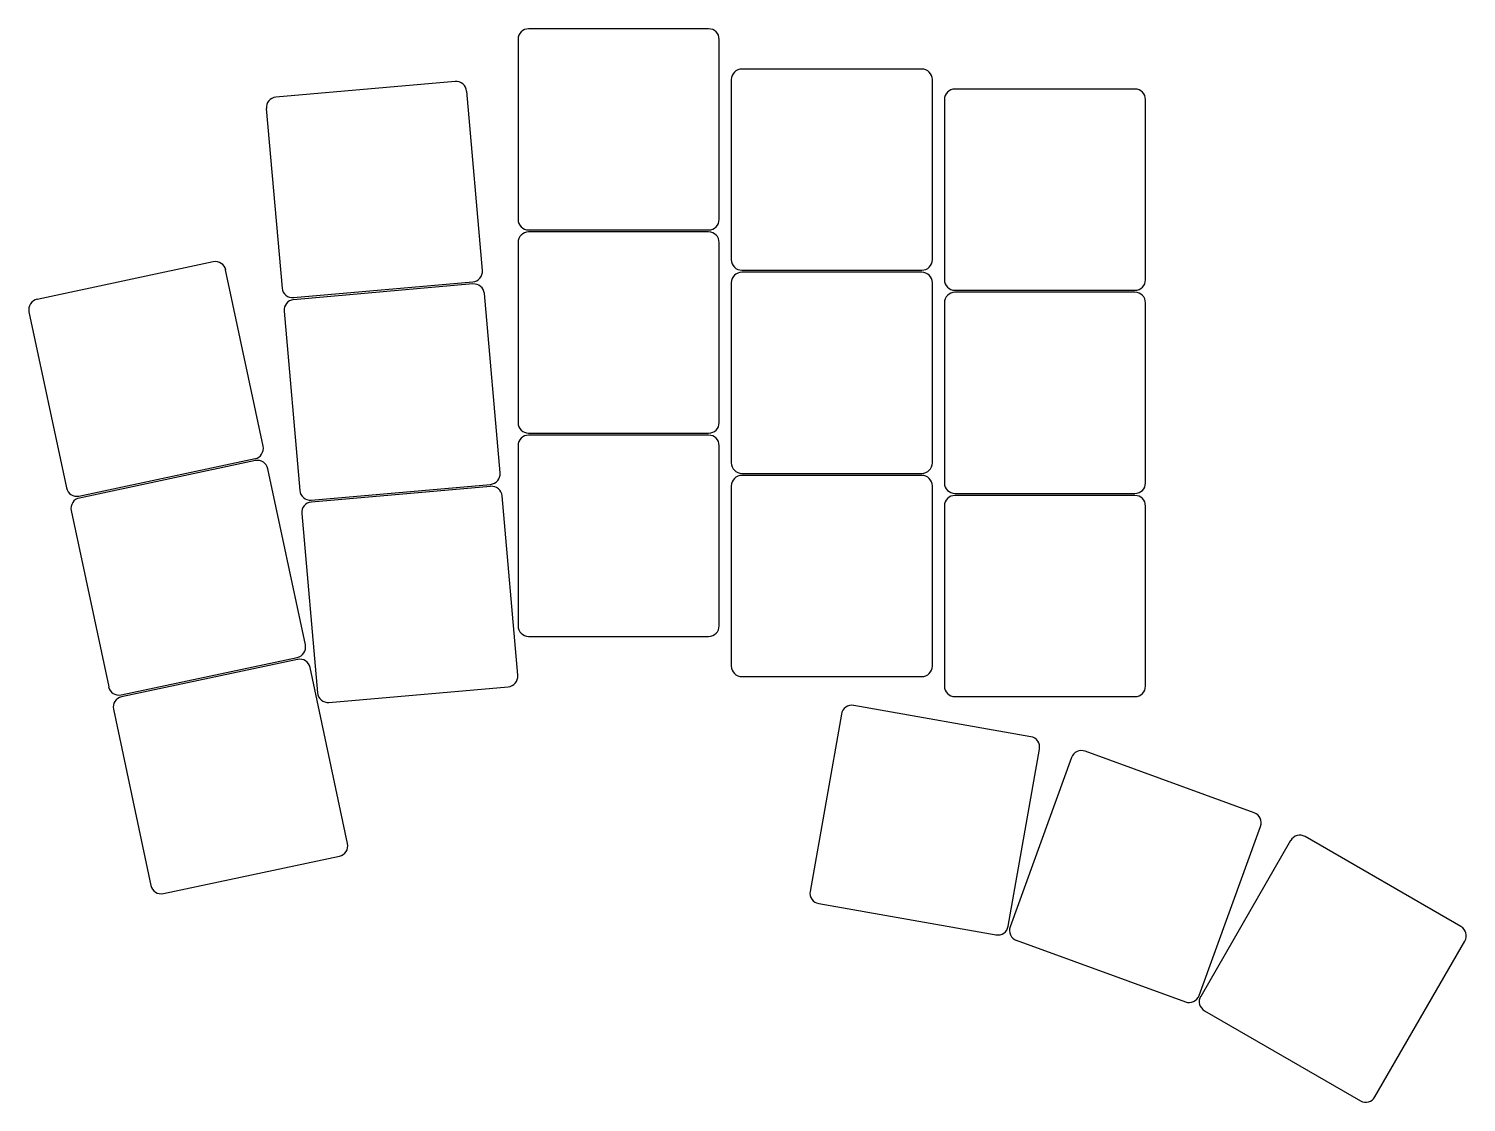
# Model space of a CAD drawing. Header units: millimetres. Extents: x -19 to 117, y -31 to 71.
import ezdxf

# ---------------------------------------------------------------- set-up
doc = ezdxf.new("R2010")
doc.units = ezdxf.units.MM

msp = doc.modelspace()

# ---------------------------------------------------------------- linework, layer by layer
for p, q in [((27.24, 69.8), (27.24, 52.75)), ((45.29, 70.8), (28.24, 70.8)), ((46.29, 52.75), (46.29, 69.8)), ((65.48, 66.99), (48.43, 66.99)), ((21.29, 65.81), (4.3, 64.32)), ((47.43, 65.99), (47.43, 48.94)), ((66.48, 48.94), (66.48, 65.99)), ((23.86, 47.91), (22.37, 64.9)), ((67.62, 64.09), (67.62, 47.04)), ((85.67, 65.09), (68.62, 65.09)), ((86.67, 47.04), (86.67, 64.09)), ((3.39, 63.24), (4.88, 46.25)), ((28.24, 51.75), (45.29, 51.75)), ((27.24, 50.56), (27.24, 33.51)), ((45.29, 51.56), (28.24, 51.56)), ((46.29, 33.51), (46.29, 50.56)), ((-1.64, 48.73), (-18.32, 45.18)), ((3.09, 31.28), (-0.46, 47.96)), ((48.43, 47.94), (65.48, 47.94)), ((65.48, 47.75), (48.43, 47.75)), ((5.96, 45.34), (22.95, 46.83)), ((22.96, 46.64), (5.98, 45.15)), ((47.43, 46.75), (47.43, 29.7)), ((66.48, 29.7), (66.48, 46.75)), ((25.53, 28.75), (24.05, 45.73)), ((68.62, 46.04), (85.67, 46.04)), ((85.67, 45.85), (68.62, 45.85)), ((-19.09, 44), (-15.55, 27.32)), ((5.07, 44.07), (6.56, 27.09)), ((67.62, 44.85), (67.62, 27.8)), ((86.67, 27.8), (86.67, 44.85)), ((27.24, 31.32), (27.24, 14.27)), ((28.24, 32.51), (45.29, 32.51)), ((45.29, 32.32), (28.24, 32.32)), ((46.29, 14.27), (46.29, 31.32)), ((-14.36, 26.55), (2.32, 30.1)), ((2.36, 29.91), (-14.32, 26.36)), ((7.09, 12.46), (3.54, 29.14)), ((48.43, 28.7), (65.48, 28.7)), ((7.64, 26.18), (24.63, 27.66)), ((24.64, 27.47), (7.66, 25.99)), ((47.43, 27.51), (47.43, 10.46)), ((65.48, 28.51), (48.43, 28.51)), ((66.48, 10.46), (66.48, 27.51)), ((27.21, 9.58), (25.72, 26.56)), ((68.62, 26.8), (85.67, 26.8)), ((85.67, 26.61), (68.62, 26.61)), ((-15.09, 25.18), (-11.54, 8.5)), ((6.75, 24.9), (8.23, 7.92)), ((67.62, 25.61), (67.62, 8.56)), ((86.67, 8.56), (86.67, 25.61)), ((28.24, 13.27), (45.29, 13.27)), ((-10.36, 7.73), (6.32, 11.28)), ((6.36, 11.09), (-10.32, 7.54)), ((11.09, -6.36), (7.54, 10.32)), ((9.32, 7.01), (26.3, 8.5)), ((48.43, 9.46), (65.48, 9.46)), ((68.62, 7.56), (85.67, 7.56)), ((-11.09, 6.36), (-7.54, -10.32)), ((57.87, 5.91), (54.91, -10.88)), ((75.82, 3.76), (59.03, 6.72)), ((73.67, -14.19), (76.63, 2.6)), ((79.67, 1.79), (73.84, -14.23)), ((96.97, -3.45), (80.95, 2.39)), ((91.74, -20.75), (97.57, -4.73)), ((100.42, -6.06), (91.9, -20.82)), ((116.55, -14.22), (101.79, -5.69)), ((-6.36, -11.09), (10.32, -7.54)), ((55.72, -12.04), (72.51, -15)), ((74.43, -15.51), (90.46, -21.35)), ((108.39, -30.35), (116.92, -15.58)), ((92.26, -22.19), (107.03, -30.71))]:
    msp.add_line(p, q)
for centre, start, end in [((28.24, 69.8), 90, 180), ((45.29, 69.8), 0, 90), ((48.43, 65.99), 90, 180), ((65.48, 65.99), 0, 90), ((21.37, 64.81), 5, 95), ((4.39, 63.33), 95, 185), ((68.62, 64.09), 90, 180), ((85.67, 64.09), 0, 90), ((28.24, 52.75), 180, 270), ((45.29, 52.75), 270, 360), ((28.24, 50.56), 90, 180), ((45.29, 50.56), 0, 90), ((-1.43, 47.75), 12, 102), ((22.86, 47.83), 275, 5), ((48.43, 48.94), 180, 270), ((48.43, 46.75), 90, 180), ((65.48, 48.94), 270, 360), ((65.48, 46.75), 0, 90), ((23.05, 45.64), 5, 95), ((68.62, 47.04), 180, 270), ((85.67, 47.04), 270, 360), ((-18.11, 44.21), 102, 192), ((5.88, 46.34), 185, 275), ((6.07, 44.16), 95, 185), ((68.62, 44.85), 90, 180), ((85.67, 44.85), 0, 90), ((28.24, 33.51), 180, 270), ((45.29, 33.51), 270, 360), ((28.24, 31.32), 90, 180), ((45.29, 31.32), 0, 90), ((2.11, 31.07), 282, 12), ((2.57, 28.93), 12, 102), ((24.54, 28.66), 275, 5), ((48.43, 29.7), 180, 270), ((65.48, 29.7), 270, 360), ((-14.57, 27.53), 192, 282), ((24.73, 26.48), 5, 95), ((48.43, 27.51), 90, 180), ((65.48, 27.51), 0, 90), ((68.62, 27.8), 180, 270), ((85.67, 27.8), 270, 360), ((-14.11, 25.39), 102, 192), ((7.55, 27.17), 185, 275), ((7.74, 24.99), 95, 185), ((68.62, 25.61), 90, 180), ((85.67, 25.61), 0, 90), ((28.24, 14.27), 180, 270), ((45.29, 14.27), 270, 360), ((6.11, 12.25), 282, 12), ((6.57, 10.11), 12, 102), ((26.21, 9.49), 275, 5), ((48.43, 10.46), 180, 270), ((65.48, 10.46), 270, 360), ((-10.57, 8.71), 192, 282), ((68.62, 8.56), 180, 270), ((85.67, 8.56), 270, 360), ((-10.11, 6.57), 102, 192), ((9.23, 8.01), 185, 275), ((58.85, 5.74), 80, 170), ((75.64, 2.78), 350, 80), ((80.61, 1.45), 70, 160), ((96.63, -4.38), 340, 70), ((10.11, -6.57), 282, 12), ((101.29, -6.56), 60, 150), ((-6.57, -10.11), 192, 282), ((55.89, -11.05), 170, 260), ((72.68, -14.01), 260, 350), ((74.78, -14.58), 160, 250), ((116.05, -15.08), 330, 60), ((90.8, -20.41), 250, 340), ((92.76, -21.32), 150, 240), ((107.53, -29.85), 240, 330)]:
    msp.add_arc(centre, 1, start, end)

doc.saveas('drawing.dxf')
